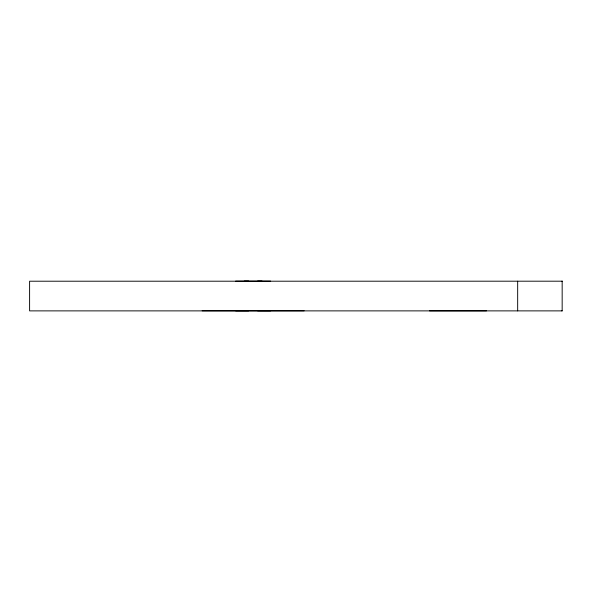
<?xml version="1.0" encoding="UTF-8"?>
<svg xmlns="http://www.w3.org/2000/svg" width="592" height="592" viewBox="0 0 592 592"><rect width="100%" height="100%" fill="white"/><g stroke="black" fill="none" stroke-linecap="round" stroke-linejoin="round"><path stroke-width="0.89" d="M562.4 281.17L561.786 281.215M244.259 281.133L262.034 281.133M202.146 310.8L304.147 310.8M429.518 310.837L486.476 310.837M561.786 310.881L562.163 310.881L562.163 281.193L29.6 281.215L29.6 310.881L562.163 310.881M235.638 281.133L248.684 281.141M257.609 281.119L270.655 281.133M257.609 310.785L270.655 310.8M235.638 310.8L248.684 310.807M517.667 281.215L517.667 310.881"/></g></svg>
